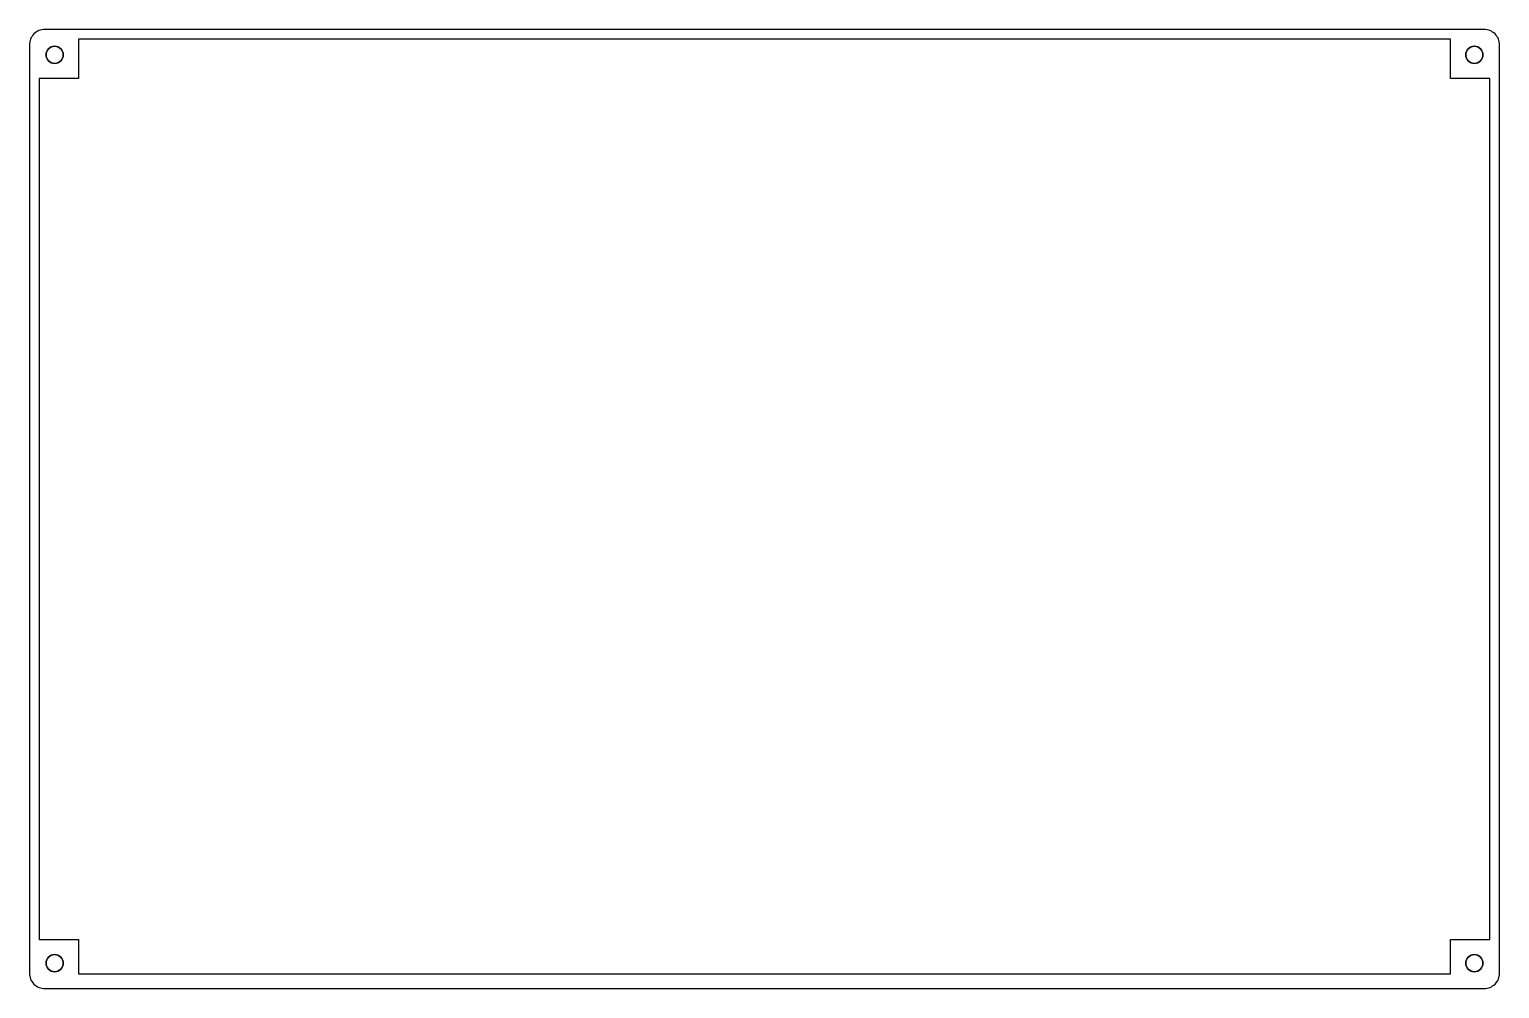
# Model space of a CAD drawing. Header units: millimetres. Extents: x 400 to 700, y -215 to -19.
import ezdxf

# ---------------------------------------------------------------- set-up
doc = ezdxf.new("R2010")
doc.units = ezdxf.units.MM
doc.layers.get('0').update_dxf_attribs({"linetype": 'CONTINUOUS'})

msp = doc.modelspace()

# ---------------------------------------------------------------- linework, layer by layer
msp.add_lwpolyline([(403.17, -214.58), (696.54, -214.58, 0.414214), (699.72, -211.41), (699.72, -22.18, 0.414214), (696.54, -19), (403.17, -19, 0.414214), (400, -22.18), (400, -211.41, 0.414214)], format="xyb", close=True)
msp.add_lwpolyline([(697.72, -29), (689.72, -29), (689.72, -21), (410, -21), (410, -29), (402, -29), (402, -204.58), (410, -204.58), (410, -211.58), (689.72, -211.58), (689.72, -204.58), (697.72, -204.58)], close=True)
at = {"extrusion": (3.18618e-58, -1.46302e-98, -1)}
for centre in [(-405.14, -24.18), (-405.14, -209.4), (-694.58, -209.4)]:
    msp.add_circle(centre, 1.75, dxfattribs=at)
for centre in [(405.14, -24.18), (694.58, -24.18), (405.14, -209.4), (694.58, -209.4)]:
    msp.add_circle(centre, 1.75)
at = {"extrusion": (3.18618e-58, 9.81819e-91, -1)}
msp.add_circle((-694.58, -24.18), 1.75, dxfattribs=at)

doc.saveas('drawing.dxf')
